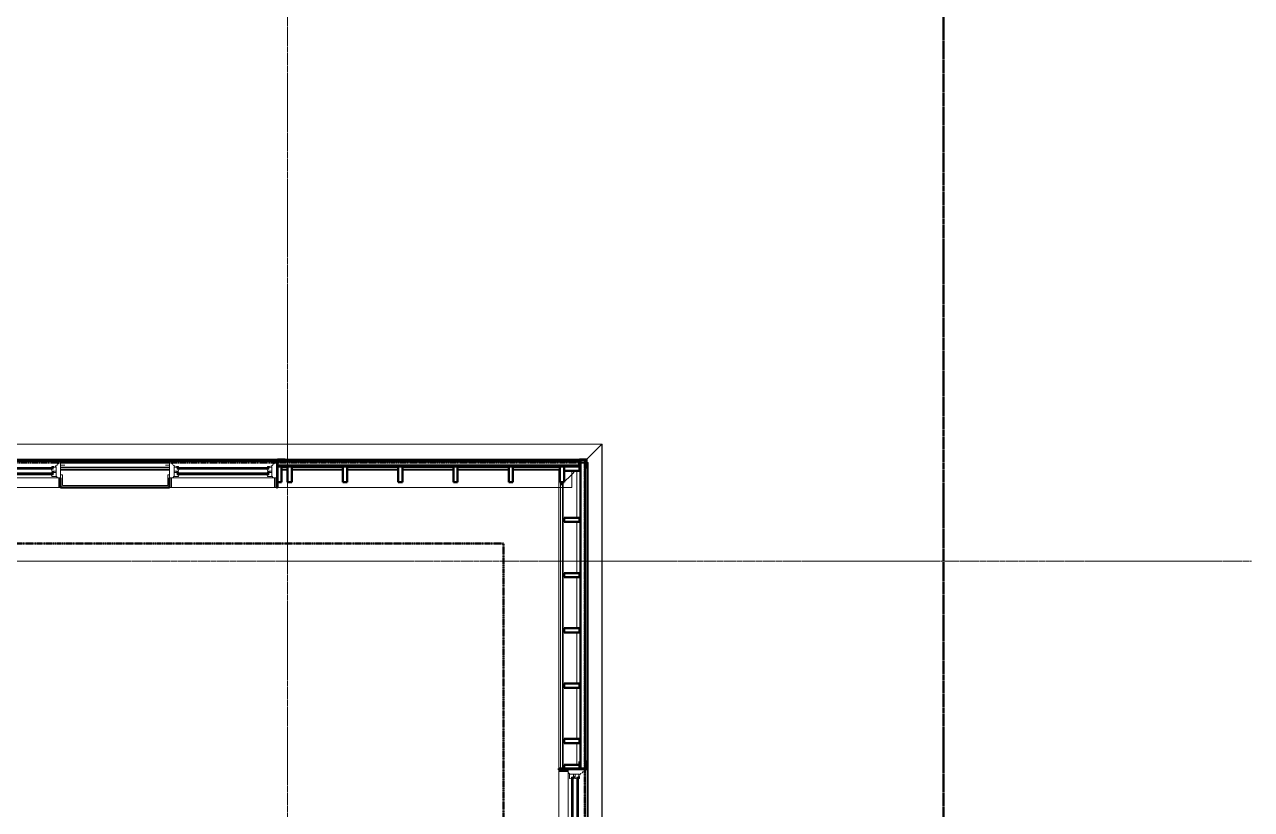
# Model space of a CAD drawing. Header units: inches. Extents: x -4218 to -1830, y 9767 to 12426.
# Drawn here: x -2267 to -1830.2, y 10727.8 to 11007.3 of the extents above; entities that cross this region are included whole.
import ezdxf

# ---------------------------------------------------------------- set-up
doc = ezdxf.new("R2010")
doc.units = ezdxf.units.IN
doc.header["$MEASUREMENT"] = 0
for name, pattern in [('Dash 1_16_', [0.125, 0.0625, -0.0625]), ('Double Dash 3_8_', [1, 0.375, -0.125, 0.125, -0.125, 0.125, -0.125]), ('Grid Line 1_2_', [0.875, 0.5, -0.125, 0.125, -0.125])]:
    doc.linetypes.add(name, pattern=pattern)
for name, color, linetype, lineweight in [('A-GLAZ-1', 151, 'Continuous', 9), ('A-GLAZ-2', 151, 'Continuous', 20), ('A-GLAZ-CWMG', 51, 'Continuous', 9), ('A-GLAZ-CWMG-1', 51, 'Continuous', 50), ('A-WALL', 113, 'Continuous', 13), ('A-WALL-7', 113, 'Continuous', 9), ('A-WALL-8', 113, 'Continuous', 50), ('C-PROP-LINE', 91, 'Double Dash 3_8_', 50), ('C-PROP-LINE-1', 91, 'Dash 1_16_', 50), ('S-GRID-1', 1, 'Grid Line 1_2_', 9)]:
    doc.layers.add(name, color=color, linetype=linetype, lineweight=lineweight)

# ---------------------------------------------------------------- blocks, each defined once
blk = doc.blocks.new('Basic Wall _ EXT - FIBER CEMENT - LARGE - ___-2162459-BACKGROUND - RCP - 3RD FLOOR')
at = {"layer": 'A-WALL-7'}
for p, q in [((-2176.93, 10852.26), (-3400.56, 10852.26)), ((-2176.93, 10852.26), (-3400.55, 10852.26)), ((-2176.93, 10852.26), (-3400.55, 10852.26)), ((-2176.93, 10852.28), (-3400.53, 10852.28)), ((-2176.93, 10852.3), (-3400.52, 10852.3)), ((-2176.93, 10852.3), (-3400.52, 10852.3)), ((-3400.21, 10852.6), (-2067.55, 10852.6)), ((-2215.34, 10849.67), (-2254.11, 10849.67)), ((-2215.34, 10849.67), (-2254.11, 10849.67)), ((-2254.11, 10849.64), (-2215.34, 10849.64)), ((-2215.34, 10849.64), (-2254.11, 10849.64)), ((-2176.94, 10849.67), (-2177.31, 10849.67)), ((-2176.94, 10849.67), (-2177.31, 10849.67)), ((-2177.31, 10849.64), (-2176.94, 10849.64)), ((-2176.94, 10849.64), (-2177.31, 10849.64)), ((-2174.24, 10852.3), (-2176.87, 10852.3)), ((-2174.24, 10852.3), (-2176.87, 10852.3)), ((-2174.24, 10852.28), (-2176.87, 10852.28)), ((-2174.25, 10852.26), (-2176.87, 10852.26)), ((-2174.25, 10852.26), (-2176.87, 10852.26)), ((-2174.25, 10852.26), (-2176.87, 10852.26)), ((-2173.34, 10849.67), (-2175.44, 10849.67)), ((-2173.34, 10849.67), (-2175.44, 10849.67)), ((-2175.44, 10849.64), (-2173.34, 10849.64)), ((-2173.34, 10849.64), (-2175.44, 10849.64)), ((-2069.42, 10852.3), (-2174.19, 10852.3)), ((-2069.42, 10852.3), (-2174.19, 10852.3)), ((-2069.42, 10852.28), (-2174.19, 10852.28)), ((-2069.42, 10852.26), (-2174.19, 10852.26)), ((-2069.42, 10852.26), (-2174.19, 10852.26)), ((-2069.42, 10852.26), (-2174.19, 10852.26)), ((-2153.66, 10849.67), (-2171.84, 10849.67)), ((-2153.66, 10849.67), (-2171.84, 10849.67)), ((-2171.84, 10849.64), (-2153.66, 10849.64)), ((-2153.66, 10849.64), (-2171.84, 10849.64)), ((-2133.97, 10849.67), (-2152.16, 10849.67)), ((-2133.97, 10849.67), (-2152.16, 10849.67)), ((-2152.16, 10849.64), (-2133.97, 10849.64)), ((-2133.97, 10849.64), (-2152.16, 10849.64)), ((-2114.29, 10849.67), (-2132.47, 10849.67)), ((-2114.29, 10849.67), (-2132.47, 10849.67)), ((-2132.47, 10849.64), (-2114.29, 10849.64)), ((-2114.29, 10849.64), (-2132.47, 10849.64)), ((-2094.61, 10849.67), (-2112.79, 10849.67)), ((-2094.61, 10849.67), (-2112.79, 10849.67)), ((-2112.79, 10849.64), (-2094.61, 10849.64)), ((-2094.61, 10849.64), (-2112.79, 10849.64)), ((-2076.8, 10849.67), (-2093.11, 10849.67)), ((-2076.8, 10849.67), (-2093.11, 10849.67)), ((-2093.11, 10849.64), (-2076.8, 10849.64)), ((-2076.8, 10849.64), (-2093.11, 10849.64)), ((-2076.42, 10849.67), (-2076.75, 10849.67)), ((-2076.42, 10849.67), (-2076.75, 10849.67)), ((-2076.75, 10849.64), (-2076.42, 10849.64)), ((-2076.42, 10849.64), (-2076.75, 10849.64)), ((-2069, 10852.3), (-2069.32, 10852.3)), ((-2069, 10852.3), (-2069.32, 10852.3)), ((-2069, 10852.28), (-2069.32, 10852.28)), ((-2069, 10852.26), (-2069.32, 10852.26)), ((-2069, 10852.26), (-2069.32, 10852.26)), ((-2069, 10852.26), (-2069.32, 10852.26)), ((-2067.55, 10852.6), (-2067.55, 10852.58)), ((-2067.55, 10852.57), (-2067.55, 10852.6)), ((-2067.55, 10852.57), (-2067.55, 10852.57)), ((-2067.55, 10852.55), (-2067.55, 10852.57)), ((-2067.55, 10852.57), (-2067.55, 10852.55)), ((-2067.55, 10852.54), (-2067.55, 10852.57)), ((-2067.55, 10852.55), (-2067.55, 10852.52)), ((-2067.55, 10852.41), (-2067.55, 10852.54)), ((-2067.55, 10852.52), (-2067.55, 10852.43))]:
    blk.add_line(p, q, dxfattribs=at)
blk = doc.blocks.new('Basic Wall _ EXT - FIBER CEMENT - SMALL - ___-2145933-BACKGROUND - RCP - 3RD FLOOR')
at = {"layer": 'A-WALL-7'}
for p, q in [((-2061.36, 10857.95), (-2533.32, 10857.95)), ((-2061.36, 10857.95), (-2533.32, 10857.95)), ((-2533.32, 10857.87), (-2061.44, 10857.87)), ((-2061.44, 10857.87), (-2533.32, 10857.87)), ((-2066.92, 10852.39), (-2061.44, 10857.87)), ((-2061.44, 10857.87), (-2066.92, 10852.39)), ((-2061.36, 10857.95), (-2061.44, 10857.87)), ((-2176.94, 10851.92), (-2530.44, 10851.92)), ((-2176.94, 10851.85), (-2530.44, 10851.85)), ((-2215.34, 10851.39), (-2254.11, 10851.39)), ((-2215.34, 10851.39), (-2254.11, 10851.39)), ((-2215.34, 10851.39), (-2254.11, 10851.39)), ((-2176.94, 10851.39), (-2177.31, 10851.39)), ((-2176.94, 10851.39), (-2177.31, 10851.39)), ((-2176.94, 10851.39), (-2177.31, 10851.39)), ((-2174.44, 10851.92), (-2176.87, 10851.92)), ((-2069.42, 10851.92), (-2174.19, 10851.92)), ((-2069.42, 10851.85), (-2069.49, 10851.85)), ((-2069.42, 10851.39), (-2069.49, 10851.39)), ((-2069.42, 10851.39), (-2069.49, 10851.39)), ((-2069.42, 10851.39), (-2069.49, 10851.39)), ((-2069.37, 10849.95), (-2069.31, 10850.01)), ((-2069.37, 10849.95), (-2069.32, 10849.99)), ((-2069.32, 10849.99), (-2069.37, 10849.95)), ((-2069.32, 10849.99), (-2069.36, 10849.95)), ((-2069, 10851.92), (-2069.32, 10851.92)), ((-2069, 10851.85), (-2069.32, 10851.85)), ((-2069, 10851.39), (-2069.32, 10851.39)), ((-2069, 10851.39), (-2069.32, 10851.39)), ((-2069, 10851.39), (-2069.32, 10851.39)), ((-2069.3, 10850.01), (-2069, 10850.31)), ((-2069, 10850.31), (-2069.3, 10850.01)), ((-2069.3, 10850.01), (-2069, 10850.31)), ((-2069, 10850.31), (-2069.3, 10850.01)), ((-2067.39, 10851.92), (-2066.99, 10852.33)), ((-2066.99, 10852.33), (-2067.39, 10851.92)), ((-2215.34, 10848.97), (-2254.11, 10848.97)), ((-2215.34, 10848.97), (-2254.11, 10848.97)), ((-2176.94, 10848.97), (-2177.31, 10848.97)), ((-2176.94, 10848.97), (-2177.31, 10848.97)), ((-2173.34, 10848.97), (-2175.44, 10848.97)), ((-2173.34, 10848.97), (-2175.44, 10848.97)), ((-2153.66, 10848.97), (-2171.84, 10848.97)), ((-2153.66, 10848.97), (-2171.84, 10848.97)), ((-2133.97, 10848.97), (-2152.16, 10848.97)), ((-2133.97, 10848.97), (-2152.16, 10848.97)), ((-2114.29, 10848.97), (-2132.47, 10848.97)), ((-2114.29, 10848.97), (-2132.47, 10848.97)), ((-2094.61, 10848.97), (-2112.79, 10848.97)), ((-2094.61, 10848.97), (-2112.79, 10848.97)), ((-2076.8, 10848.97), (-2093.11, 10848.97)), ((-2076.8, 10848.97), (-2093.11, 10848.97)), ((-2076.74, 10848.97), (-2076.8, 10848.97)), ((-2076.74, 10848.97), (-2076.8, 10848.97)), ((-2076.42, 10848.97), (-2076.73, 10848.97)), ((-2076.42, 10848.97), (-2076.73, 10848.97)), ((-2075.17, 10844.14), (-2072.17, 10847.14)), ((-2072.17, 10847.14), (-2075.17, 10844.14)), ((-2072.17, 10847.14), (-2070.92, 10848.39)), ((-2070.92, 10848.39), (-2072.17, 10847.14)), ((-2075.17, 10844.14), (-2076.17, 10844.14)), ((-2075.17, 10844.14), (-2076.17, 10844.14)), ((-2075.25, 10844.06), (-2076.17, 10844.06)), ((-2075.25, 10844.06), (-2076.17, 10844.06)), ((-2076.17, 10843.14), (-2075.45, 10843.86)), ((-2075.45, 10843.86), (-2076.17, 10843.14)), ((-2075.45, 10843.86), (-2076.17, 10843.14)), ((-2076.17, 10843.14), (-2075.45, 10843.86)), ((-2076.17, 10843.86), (-2075.45, 10843.86)), ((-2075.45, 10843.86), (-2076.17, 10843.86)), ((-2075.45, 10843.86), (-2075.25, 10844.06)), ((-2075.25, 10844.06), (-2075.45, 10843.86)), ((-2075.25, 10844.06), (-2075.45, 10843.86)), ((-2075.45, 10843.86), (-2075.25, 10844.06)), ((-2075.25, 10844.06), (-2075.17, 10844.14)), ((-2075.17, 10844.14), (-2075.25, 10844.06)), ((-2075.17, 10844.14), (-2075.25, 10844.06))]:
    blk.add_line(p, q, dxfattribs=at)
blk = doc.blocks.new('Basic Wall _ EXT - FIBER CEMENT - LARGE - 1hr - ___-2162460-BACKGROUND - RCP - 3RD FLOOR')
at = {"layer": 'A-WALL-7'}
for p, q in [((-2069.3, 10851.39), (-2069.27, 10851.39)), ((-2069, 10851.39), (-2069.3, 10851.39)), ((-2069.3, 10851.39), (-2069.3, 10849.71)), ((-2069.3, 10849.71), (-2069.3, 10851.39)), ((-2069.3, 10849.64), (-2069.3, 10744.94)), ((-2069.3, 10744.94), (-2069.3, 10849.64)), ((-2069.27, 10851.39), (-2069, 10851.39)), ((-2069.27, 10849.74), (-2069.27, 10851.39)), ((-2069.27, 10849.74), (-2069.27, 10851.39)), ((-2069.27, 10744.94), (-2069.27, 10849.64)), ((-2069.27, 10744.94), (-2069.27, 10849.64)), ((-2067.42, 10851.39), (-2066.99, 10851.39)), ((-2066.99, 10851.39), (-2067.42, 10851.39)), ((-2066.92, 10851.39), (-2066.68, 10851.39)), ((-2066.68, 10851.39), (-2066.92, 10851.39)), ((-2066.53, 10851.39), (-2066.68, 10851.39)), ((-2066.68, 10851.39), (-2066.66, 10851.39)), ((-2066.68, 9980.19), (-2066.68, 10851.39)), ((-2066.53, 10851.39), (-2066.67, 10851.39)), ((-2066.67, 9980.19), (-2066.67, 10851.39)), ((-2066.67, 9980.19), (-2066.67, 10851.39)), ((-2066.66, 10851.39), (-2066.53, 10851.39)), ((-2066.66, 9980.19), (-2066.66, 10851.39)), ((-2066.64, 10851.39), (-2066.53, 10851.39)), ((-2066.64, 9980.19), (-2066.64, 10851.39)), ((-2066.64, 9980.19), (-2066.64, 10851.39)), ((-2066.4, 10851.39), (-2066.53, 10851.39)), ((-2066.5, 10851.39), (-2066.42, 10851.39)), ((-2066.42, 10851.39), (-2066.39, 10851.39)), ((-2066.37, 10851.39), (-2066.4, 10851.39)), ((-2066.39, 10851.39), (-2066.37, 10851.39)), ((-2066.37, 10851.39), (-2066.39, 10851.39)), ((-2066.34, 10851.39), (-2066.37, 10851.39)), ((-2066.37, 10851.39), (-2066.37, 10851.39)), ((-2066.36, 10851.39), (-2066.34, 10851.39)), ((-2066.34, 10851.39), (-2066.34, 9980.19)), ((-2069.3, 10744.88), (-2069.3, 10742.25)), ((-2069.3, 10742.25), (-2069.3, 10744.88)), ((-2069.27, 10742.25), (-2069.27, 10744.88)), ((-2069.27, 10742.25), (-2069.27, 10744.88)), ((-2069.3, 10742.19), (-2069.3, 10742)), ((-2069.3, 10742), (-2069.3, 10742.19)), ((-2069.27, 10742), (-2069.27, 10742.19)), ((-2069.27, 10742), (-2069.27, 10742.19))]:
    blk.add_line(p, q, dxfattribs=at)
blk = doc.blocks.new('Basic Wall _ EXT - FIBER CEMENT - SMALL - 1hr - ___-2145934-BACKGROUND - RCP - 3RD FLOOR')
at = {"layer": 'A-WALL-7'}
for p, q in [((-2066.92, 10852.39), (-2061.44, 10857.87)), ((-2061.44, 10857.87), (-2066.92, 10852.39)), ((-2061.44, 10857.87), (-2061.36, 10857.95)), ((-2061.44, 10857.87), (-2061.44, 9973.7)), ((-2061.44, 9973.7), (-2061.44, 10857.87)), ((-2061.36, 9973.63), (-2061.36, 10857.95)), ((-2061.36, 9973.63), (-2061.36, 10857.95)), ((-2069.31, 10850.01), (-2069.37, 10849.95)), ((-2069.37, 10849.95), (-2069.32, 10849.99)), ((-2069.32, 10849.99), (-2069.37, 10849.95)), ((-2069.36, 10849.95), (-2069.32, 10849.99)), ((-2069.3, 10850.01), (-2069, 10850.31)), ((-2069, 10850.31), (-2069.3, 10850.01)), ((-2069.3, 10850.01), (-2069, 10850.31)), ((-2069, 10850.31), (-2069.3, 10850.01)), ((-2067.39, 10851.92), (-2066.99, 10852.33)), ((-2066.99, 10852.33), (-2067.39, 10851.92)), ((-2067.39, 10851.39), (-2067.39, 10851.92)), ((-2067.39, 10849.89), (-2067.39, 10851.39)), ((-2067.39, 10744.94), (-2067.39, 10849.64)), ((-2075.17, 10844.14), (-2072.17, 10847.14)), ((-2072.17, 10847.14), (-2075.17, 10844.14)), ((-2072.17, 10847.14), (-2070.92, 10848.39)), ((-2070.92, 10848.39), (-2072.17, 10847.14)), ((-2070.35, 10831.71), (-2070.35, 10848.39)), ((-2070.35, 10831.71), (-2070.35, 10848.39)), ((-2076.17, 10843.14), (-2075.45, 10843.86)), ((-2075.45, 10843.86), (-2076.17, 10843.14)), ((-2075.45, 10843.86), (-2076.17, 10843.14)), ((-2076.17, 10843.14), (-2075.45, 10843.86)), ((-2075.45, 10843.86), (-2075.25, 10844.06)), ((-2075.25, 10844.06), (-2075.45, 10843.86)), ((-2075.25, 10844.06), (-2075.45, 10843.86)), ((-2075.45, 10843.86), (-2075.25, 10844.06)), ((-2075.45, 10843.86), (-2075.45, 10842.51)), ((-2075.45, 10842.51), (-2075.45, 10843.86)), ((-2075.45, 10842.51), (-2075.45, 10742)), ((-2075.45, 10742), (-2075.45, 10842.51)), ((-2075.25, 10844.06), (-2075.17, 10844.14)), ((-2075.17, 10844.14), (-2075.25, 10844.06)), ((-2075.25, 10844.06), (-2075.17, 10844.14)), ((-2075.25, 10842.51), (-2075.25, 10844.06)), ((-2075.25, 10842.51), (-2075.25, 10844.06)), ((-2075.25, 10742), (-2075.25, 10842.51)), ((-2075.25, 10742), (-2075.25, 10842.51)), ((-2075.17, 10842.51), (-2075.17, 10844.14)), ((-2075.17, 10842.51), (-2075.17, 10844.14)), ((-2075.17, 10742), (-2075.17, 10842.51)), ((-2075.17, 10742), (-2075.17, 10842.51)), ((-2070.35, 10812.02), (-2070.35, 10830.21)), ((-2070.35, 10812.02), (-2070.35, 10830.21)), ((-2070.35, 10792.34), (-2070.35, 10810.52)), ((-2070.35, 10792.34), (-2070.35, 10810.52)), ((-2070.35, 10772.67), (-2070.35, 10790.84)), ((-2070.35, 10772.67), (-2070.35, 10790.84)), ((-2070.35, 10752.97), (-2070.35, 10771.16)), ((-2070.35, 10752.97), (-2070.35, 10771.16)), ((-2070.35, 10743.69), (-2070.35, 10751.47)), ((-2070.35, 10743.69), (-2070.35, 10751.47)), ((-2067.39, 10742.25), (-2067.39, 10744.69)), ((-2070.35, 10742), (-2070.35, 10742.19)), ((-2070.35, 10742), (-2070.35, 10742.19)), ((-2067.92, 10742.01), (-2067.92, 10742.19)), ((-2067.92, 10742.01), (-2067.92, 10742.19)), ((-2067.92, 10742.01), (-2067.92, 10742.19)), ((-2067.46, 10089.39), (-2067.46, 10742.19)), ((-2067.39, 10089.39), (-2067.39, 10742.19))]:
    blk.add_line(p, q, dxfattribs=at)
blk = doc.blocks.new('Rectangular Mullion - Stud - Vertical-2193585-BACKGROUND - RCP - 3RD FLOOR')
at = {"layer": 'A-GLAZ-CWMG-1'}
for p, q in [((0, 2.75), (-1.5, 2.75)), ((-1.5, 2.75), (-1.5, -2.75)), ((0, -2.75), (0, 2.75)), ((-1.5, -2.75), (0, -2.75))]:
    blk.add_line(p, q, dxfattribs=at)
blk = doc.blocks.new('Rectangular Mullion - Stud - Vertical-2193592-BACKGROUND - RCP - 3RD FLOOR')
at = {"layer": 'A-GLAZ-CWMG-1'}
for p, q in [((-1.5, -2.75), (-1.5, 2.75)), ((-1.5, 2.75), (0, 2.75)), ((0, 2.75), (0, -2.75)), ((0, -2.75), (-1.5, -2.75))]:
    blk.add_line(p, q, dxfattribs=at)
blk = doc.blocks.new('Rectangular Mullion - Stud - Vertical-2193584-BACKGROUND - RCP - 3RD FLOOR')
at = {"layer": 'A-GLAZ-CWMG-1'}
for p, q in [((1.5, 2.75), (0, 2.75)), ((0, 2.75), (0, -2.75)), ((1.5, -2.75), (1.5, 2.75)), ((0, -2.75), (1.5, -2.75))]:
    blk.add_line(p, q, dxfattribs=at)
blk = doc.blocks.new('Rectangular Mullion - Stud - Vertical-2193583-BACKGROUND - RCP - 3RD FLOOR')
at = {"layer": 'A-GLAZ-CWMG-1'}
for p, q in [((1.5, 2.75), (0, 2.75)), ((0, 2.75), (0, -2.75)), ((1.5, -2.75), (1.5, 2.75)), ((0, -2.75), (1.5, -2.75))]:
    blk.add_line(p, q, dxfattribs=at)
blk = doc.blocks.new('Rectangular Mullion - Profile_Polycarbonate_Upper and left-2704980-BACKGROUND - RCP - 3RD FLOOR')
at = {"layer": 'A-GLAZ-CWMG-1'}
for p, q in [((0, 1.29), (-2.75, 1.29)), ((-2.75, 1.29), (-2.75, 0.79)), ((-2.75, 0.79), (-2.5, 0.79)), ((-2.69, 0.85), (-2.69, 1.22)), ((-2.69, 1.22), (-0.06, 1.22)), ((-2.5, 0.85), (-2.69, 0.85)), ((-2.5, 0.79), (-2.5, 0.85)), ((-0.06, 1.22), (-0.06, -1.15)), ((0, -1.21), (0, 1.29)), ((-2.5, -0.79), (-2.75, -0.79)), ((-2.75, -0.79), (-2.75, -1.21)), ((-2.75, -1.21), (0, -1.21)), ((-2.69, -1.15), (-2.69, -0.85)), ((-2.69, -0.85), (-2.5, -0.85)), ((-0.06, -1.15), (-2.69, -1.15)), ((-2.5, -0.85), (-2.5, -0.79))]:
    blk.add_line(p, q, dxfattribs=at)
blk = doc.blocks.new('Rectangular Mullion - Profile_Polycarbonate_right-2704981-BACKGROUND - RCP - 3RD FLOOR')
at = {"layer": 'A-GLAZ-CWMG-1'}
for p, q in [((-2.75, 1.29), (0, 1.29)), ((-2.75, 0.79), (-2.75, 1.29)), ((-2.5, 0.79), (-2.75, 0.79)), ((-0.06, 1.22), (-2.69, 1.22)), ((-2.69, 1.22), (-2.69, 0.85)), ((-2.69, 0.85), (-2.5, 0.85)), ((-2.5, 0.85), (-2.5, 0.79)), ((-0.06, -1.15), (-0.06, 1.22)), ((0, 1.29), (0, -1.21)), ((-2.75, -1.21), (-2.75, -0.79)), ((-2.75, -0.79), (-2.5, -0.79)), ((0, -1.21), (-2.75, -1.21)), ((-2.5, -0.85), (-2.69, -0.85)), ((-2.69, -0.85), (-2.69, -1.15)), ((-2.69, -1.15), (-0.06, -1.15)), ((-2.5, -0.79), (-2.5, -0.85))]:
    blk.add_line(p, q, dxfattribs=at)
blk = doc.blocks.new('Rectangular Mullion - Stud - Vertical-2193578-BACKGROUND - RCP - 3RD FLOOR')
at = {"layer": 'A-GLAZ-CWMG-1'}
for p, q in [((0, 2.75), (-1.5, 2.75)), ((-1.5, 2.75), (-1.5, -2.75)), ((0, -2.75), (0, 2.75)), ((-1.5, -2.75), (0, -2.75))]:
    blk.add_line(p, q, dxfattribs=at)
blk = doc.blocks.new('Rectangular Mullion - Stud - Vertical-1994785-BACKGROUND - RCP - 3RD FLOOR')
at = {"layer": 'A-GLAZ-CWMG-1'}
for p, q in [((-1.5, -2.75), (-1.5, 2.75)), ((-1.5, 2.75), (0, 2.75)), ((0, 2.75), (0, -2.75)), ((0, -2.75), (-1.5, -2.75))]:
    blk.add_line(p, q, dxfattribs=at)
blk = doc.blocks.new('Rectangular Mullion - Stud - Vertical-2193575-BACKGROUND - RCP - 3RD FLOOR')
at = {"layer": 'A-GLAZ-CWMG-1'}
for p, q in [((1.5, 2.75), (0, 2.75)), ((0, 2.75), (0, -2.75)), ((1.5, -2.75), (1.5, 2.75)), ((0, -2.75), (1.5, -2.75))]:
    blk.add_line(p, q, dxfattribs=at)
blk = doc.blocks.new('Rectangular Mullion - Stud - Vertical-2193576-BACKGROUND - RCP - 3RD FLOOR')
at = {"layer": 'A-GLAZ-CWMG-1'}
for p, q in [((1.5, 2.75), (0, 2.75)), ((0, 2.75), (0, -2.75)), ((1.5, -2.75), (1.5, 2.75)), ((0, -2.75), (1.5, -2.75))]:
    blk.add_line(p, q, dxfattribs=at)
blk = doc.blocks.new('Rectangular Mullion - Profile_Polycarbonate_right-2704915-BACKGROUND - RCP - 3RD FLOOR')
at = {"layer": 'A-GLAZ-CWMG-1'}
for p, q in [((-2.75, 0.79), (-2.75, 1.21)), ((-2.75, 1.21), (0, 1.21)), ((-2.5, 0.79), (-2.75, 0.79)), ((-0.06, 1.15), (-2.69, 1.15)), ((-2.69, 1.15), (-2.69, 0.85)), ((-2.69, 0.85), (-2.5, 0.85)), ((-2.5, 0.85), (-2.5, 0.79)), ((-0.06, -1.22), (-0.06, 1.15)), ((0, 1.21), (0, -1.29)), ((-2.75, -1.29), (-2.75, -0.79)), ((-2.75, -0.79), (-2.5, -0.79)), ((0, -1.29), (-2.75, -1.29)), ((-2.5, -0.85), (-2.69, -0.85)), ((-2.69, -0.85), (-2.69, -1.22)), ((-2.69, -1.22), (-0.06, -1.22)), ((-2.5, -0.79), (-2.5, -0.85))]:
    blk.add_line(p, q, dxfattribs=at)
blk = doc.blocks.new('Window-Double_Hung-Andersen-400_Series-Tilt_Wash - DOUBLE HUNG - COTTAGE - 3RD FLOOR-2888224-BACKGROUND - RCP - 3RD FLOOR')
at = {"layer": 'A-GLAZ-1'}
for p, q in [((-16.29, 2.5), (-15.7, 2.5)), ((-16.29, 2.12), (-15.7, 2.12)), ((-16.29, 0.56), (-15.7, 0.56)), ((-16.29, 0.19), (-15.7, 0.19)), ((-15.82, 2.5), (-15.82, 2.12)), ((-15.82, 0.56), (-15.82, 0.19)), ((-15.7, 2.62), (15.7, 2.62)), ((-15.7, 2.5), (15.7, 2.5)), ((-15.7, 2.12), (15.7, 2.12)), ((-15.7, 2), (15.7, 2)), ((-15.7, 0.69), (15.7, 0.69)), ((-15.7, 0.56), (15.7, 0.56)), ((-15.7, 0.19), (15.7, 0.19)), ((-15.7, 0.06), (15.7, 0.06)), ((16.29, 2.5), (15.7, 2.5)), ((16.29, 2.12), (15.7, 2.12)), ((16.29, 0.56), (15.7, 0.56)), ((16.29, 0.19), (15.7, 0.19)), ((15.82, 2.5), (15.82, 2.12)), ((15.82, 0.56), (15.82, 0.19)), ((-19.01, -2.44), (-19.01, -3.94)), ((-19.01, -2.44), (-18.95, -2.44)), ((-19.01, -3.94), (-18.95, -3.94)), ((18.95, -1.06), (-18.95, -1.06)), ((-18.95, -1.06), (-18.95, -4.44)), ((-18.32, -1.06), (-18.32, -4.44)), ((18.32, -1.06), (18.32, -4.44)), ((18.95, -4.44), (18.95, -1.06)), ((18.95, -2.44), (19.01, -2.44)), ((18.95, -3.94), (19.01, -3.94)), ((19.01, -3.94), (19.01, -2.44)), ((-18.95, -4.44), (18.95, -4.44))]:
    blk.add_line(p, q, dxfattribs=at)
at = {"layer": 'A-GLAZ-2'}
for p, q in [((19.01, 4.81), (-19.01, 4.81)), ((-19.01, 4.81), (-19.01, -1.06)), ((-18.2, 4.81), (-18.2, 4)), ((18.2, 4.81), (18.2, 4)), ((19.01, -1.06), (19.01, 4.81)), ((-19.01, 3.44), (-20.51, 3.44)), ((-18.2, 4), (-17.92, 4)), ((-17.92, 4), (-17.61, 3.19)), ((-17.61, 3.19), (-17.14, 3.19)), ((-17.42, 2.75), (-16.57, 2.75)), ((-17.42, 2.75), (-17.42, -0.56)), ((-17.42, 1.37), (-15.86, 1.37)), ((-17.42, 0.81), (-16.57, 0.81)), ((-17.14, 3.19), (-17.14, 2.75)), ((-15.86, 2.97), (-16.57, 2.97)), ((-16.57, 2.62), (-16.57, 2.97)), ((-15.7, 2.62), (-16.57, 2.62)), ((-15.86, 1.03), (-16.57, 1.03)), ((-16.57, 0.69), (-16.57, 1.03)), ((-15.7, 0.69), (-16.57, 0.69)), ((-16.29, 2.62), (-16.29, 2)), ((-15.7, 2), (-16.29, 2)), ((-16.29, 0.69), (-16.29, 0.06)), ((-15.7, 0.06), (-16.29, 0.06)), ((-15.86, 2.97), (-15.7, 2.62)), ((-15.86, 1.37), (-15.7, 2)), ((-15.86, 1.03), (-15.7, 0.69)), ((-15.86, -0.56), (-15.7, 0.06)), ((15.86, 2.97), (15.7, 2.62)), ((15.7, 2.62), (16.57, 2.62)), ((15.7, 2), (16.29, 2)), ((15.86, 1.37), (15.7, 2)), ((15.86, 1.03), (15.7, 0.69)), ((15.7, 0.69), (16.57, 0.69)), ((15.7, 0.06), (16.29, 0.06)), ((15.86, -0.56), (15.7, 0.06)), ((15.86, 2.97), (16.57, 2.97)), ((17.42, 1.37), (15.86, 1.37)), ((15.86, 1.03), (16.57, 1.03)), ((16.29, 2.62), (16.29, 2)), ((16.29, 0.69), (16.29, 0.06)), ((16.57, 2.62), (16.57, 2.97)), ((17.42, 2.75), (16.57, 2.75)), ((16.57, 0.69), (16.57, 1.03)), ((17.42, 0.81), (16.57, 0.81)), ((17.14, 3.19), (17.14, 2.75)), ((17.61, 3.19), (17.14, 3.19)), ((17.42, 2.75), (17.42, -0.56)), ((17.92, 4), (17.61, 3.19)), ((18.2, 4), (17.92, 4)), ((19.01, 3.44), (20.51, 3.44)), ((-19.01, -1.06), (19.01, -1.06)), ((-17.67, -0.78), (-18, -1.06)), ((-17.67, -0.78), (-17.67, -0.56)), ((-17.67, -0.56), (-15.86, -0.56)), ((17.67, -0.56), (15.86, -0.56)), ((17.67, -0.78), (17.67, -0.56)), ((17.67, -0.78), (18, -1.06))]:
    blk.add_line(p, q, dxfattribs=at)
blk = doc.blocks.new('Window-Double_Hung-Andersen-400_Series-Tilt_Wash - DOUBLE HUNG - COTTAGE - 3RD FLOOR-2889195-BACKGROUND - RCP - 3RD FLOOR')
at = {"layer": 'A-GLAZ-1'}
for p, q in [((-18.95, 4.62), (18.95, 4.62)), ((-18.95, 1.25), (-18.95, 4.62)), ((-18.32, 1.25), (-18.32, 4.62)), ((18.32, 1.25), (18.32, 4.62)), ((18.95, 4.62), (18.95, 1.25)), ((-19.01, 4.12), (-19.01, 2.62)), ((-18.95, 4.12), (-19.01, 4.12)), ((-18.95, 2.62), (-19.01, 2.62)), ((18.95, 1.25), (-18.95, 1.25)), ((-16.29, 0), (-15.7, 0)), ((-15.82, -0.38), (-15.82, 0)), ((-15.7, 0.12), (15.7, 0.12)), ((16.29, 0), (15.7, 0)), ((15.82, -0.38), (15.82, 0)), ((19.01, 4.12), (18.95, 4.12)), ((19.01, 2.62), (18.95, 2.62)), ((19.01, 2.62), (19.01, 4.12)), ((-16.29, -0.38), (-15.7, -0.38)), ((-16.29, -1.94), (-15.7, -1.94)), ((-16.29, -2.31), (-15.7, -2.31)), ((-15.82, -2.31), (-15.82, -1.94)), ((-15.7, 0), (15.7, 0)), ((-15.7, -0.38), (15.7, -0.38)), ((-15.7, -0.5), (15.7, -0.5)), ((-15.7, -1.81), (15.7, -1.81)), ((-15.7, -1.94), (15.7, -1.94)), ((-15.7, -2.31), (15.7, -2.31)), ((-15.7, -2.44), (15.7, -2.44)), ((16.29, -0.38), (15.7, -0.38)), ((16.29, -1.94), (15.7, -1.94)), ((16.29, -2.31), (15.7, -2.31)), ((15.82, -2.31), (15.82, -1.94))]:
    blk.add_line(p, q, dxfattribs=at)
at = {"layer": 'A-GLAZ-2'}
for p, q in [((-19.01, 1.25), (19.01, 1.25)), ((-19.01, -4.62), (-19.01, 1.25)), ((-17.67, 0.97), (-18, 1.25)), ((-17.67, 0.97), (-17.67, 0.75)), ((-17.67, 0.75), (-15.86, 0.75)), ((-17.42, -2.56), (-17.42, 0.75)), ((-16.29, -0.5), (-16.29, 0.12)), ((-15.7, 0.12), (-16.29, 0.12)), ((-15.86, 0.75), (-15.7, 0.12)), ((15.86, 0.75), (15.7, 0.12)), ((15.7, 0.12), (16.29, 0.12)), ((17.67, 0.75), (15.86, 0.75)), ((16.29, -0.5), (16.29, 0.12)), ((17.42, -2.56), (17.42, 0.75)), ((17.67, 0.97), (18, 1.25)), ((17.67, 0.97), (17.67, 0.75)), ((19.01, 1.25), (19.01, -4.62)), ((-19.01, -3.25), (-20.51, -3.25)), ((-18.2, -3.81), (-17.92, -3.81)), ((-18.2, -4.62), (-18.2, -3.81)), ((-17.92, -3.81), (-17.61, -3)), ((-17.61, -3), (-17.14, -3)), ((-17.42, -0.62), (-16.57, -0.62)), ((-17.42, -1.19), (-15.86, -1.19)), ((-17.42, -2.56), (-16.57, -2.56)), ((-17.14, -3), (-17.14, -2.56)), ((-16.57, -0.5), (-16.57, -0.84)), ((-15.7, -0.5), (-16.57, -0.5)), ((-15.86, -0.84), (-16.57, -0.84)), ((-16.57, -2.44), (-16.57, -2.78)), ((-15.7, -2.44), (-16.57, -2.44)), ((-15.86, -2.78), (-16.57, -2.78)), ((-16.29, -2.44), (-16.29, -1.81)), ((-15.7, -1.81), (-16.29, -1.81)), ((-15.86, -0.84), (-15.7, -0.5)), ((-15.86, -1.19), (-15.7, -1.81)), ((-15.86, -2.78), (-15.7, -2.44)), ((15.86, -0.84), (15.7, -0.5)), ((15.7, -0.5), (16.57, -0.5)), ((15.86, -1.19), (15.7, -1.81)), ((15.7, -1.81), (16.29, -1.81)), ((15.86, -2.78), (15.7, -2.44)), ((15.7, -2.44), (16.57, -2.44)), ((15.86, -0.84), (16.57, -0.84)), ((17.42, -1.19), (15.86, -1.19)), ((15.86, -2.78), (16.57, -2.78)), ((16.29, -2.44), (16.29, -1.81)), ((16.57, -0.5), (16.57, -0.84)), ((17.42, -0.62), (16.57, -0.62)), ((16.57, -2.44), (16.57, -2.78)), ((17.42, -2.56), (16.57, -2.56)), ((17.14, -3), (17.14, -2.56)), ((17.61, -3), (17.14, -3)), ((17.92, -3.81), (17.61, -3)), ((18.2, -3.81), (17.92, -3.81)), ((18.2, -4.62), (18.2, -3.81)), ((19.01, -3.25), (20.51, -3.25)), ((19.01, -4.62), (-19.01, -4.62))]:
    blk.add_line(p, q, dxfattribs=at)
blk = doc.blocks.new('Window-Double_Hung-Andersen-400_Series-Tilt_Wash - DOUBLE HUNG - COTTAGE - 3RD FLOOR-V103-BACKGROUND - RCP - 3RD FLOOR')
at = {"layer": 'A-GLAZ-1'}
for p, q in [((-18.95, 4.44), (18.95, 4.44)), ((-18.95, 1.06), (-18.95, 4.44)), ((-18.32, 1.06), (-18.32, 4.44)), ((18.32, 1.06), (18.32, 4.44)), ((18.95, 4.44), (18.95, 1.06)), ((-19.01, 3.94), (-19.01, 2.44)), ((-18.95, 3.94), (-19.01, 3.94)), ((-18.95, 2.44), (-19.01, 2.44)), ((18.95, 1.06), (-18.95, 1.06)), ((19.01, 3.94), (18.95, 3.94)), ((19.01, 2.44), (18.95, 2.44)), ((19.01, 2.44), (19.01, 3.94)), ((-16.29, -0.19), (-15.7, -0.19)), ((-16.29, -0.56), (-15.7, -0.56)), ((-16.29, -2.13), (-15.7, -2.13)), ((-16.29, -2.5), (-15.7, -2.5)), ((-15.82, -0.56), (-15.82, -0.19)), ((-15.82, -2.5), (-15.82, -2.13)), ((-15.7, -0.06), (15.7, -0.06)), ((-15.7, -0.19), (15.7, -0.19)), ((-15.7, -0.56), (15.7, -0.56)), ((-15.7, -0.69), (15.7, -0.69)), ((-15.7, -2), (15.7, -2)), ((-15.7, -2.13), (15.7, -2.13)), ((-15.7, -2.5), (15.7, -2.5)), ((-15.7, -2.63), (15.7, -2.63)), ((16.29, -0.19), (15.7, -0.19)), ((16.29, -0.56), (15.7, -0.56)), ((16.29, -2.13), (15.7, -2.13)), ((16.29, -2.5), (15.7, -2.5)), ((15.82, -0.56), (15.82, -0.19)), ((15.82, -2.5), (15.82, -2.13))]:
    blk.add_line(p, q, dxfattribs=at)
at = {"layer": 'A-GLAZ-2'}
for p, q in [((-19.01, 1.06), (19.01, 1.06)), ((-19.01, -4.81), (-19.01, 1.06)), ((-17.67, 0.78), (-18, 1.06)), ((-17.67, 0.78), (-17.67, 0.56)), ((-17.67, 0.56), (-15.86, 0.56)), ((-17.42, -2.75), (-17.42, 0.56)), ((-15.86, 0.56), (-15.7, -0.06)), ((15.86, 0.56), (15.7, -0.06)), ((17.67, 0.56), (15.86, 0.56)), ((17.42, -2.75), (17.42, 0.56)), ((17.67, 0.78), (18, 1.06)), ((17.67, 0.78), (17.67, 0.56)), ((19.01, 1.06), (19.01, -4.81)), ((-19.01, -3.44), (-20.51, -3.44)), ((-18.2, -4), (-17.92, -4)), ((-18.2, -4.81), (-18.2, -4)), ((-17.92, -4), (-17.61, -3.19)), ((-17.61, -3.19), (-17.14, -3.19)), ((-17.42, -0.81), (-16.57, -0.81)), ((-17.42, -1.37), (-15.86, -1.37)), ((-17.42, -2.75), (-16.57, -2.75)), ((-17.14, -3.19), (-17.14, -2.75)), ((-16.57, -0.69), (-16.57, -1.03)), ((-15.7, -0.69), (-16.57, -0.69)), ((-15.86, -1.03), (-16.57, -1.03)), ((-16.57, -2.63), (-16.57, -2.97)), ((-15.7, -2.63), (-16.57, -2.63)), ((-15.86, -2.97), (-16.57, -2.97)), ((-16.29, -0.69), (-16.29, -0.06)), ((-15.7, -0.06), (-16.29, -0.06)), ((-16.29, -2.63), (-16.29, -2)), ((-15.7, -2), (-16.29, -2)), ((-15.86, -1.03), (-15.7, -0.69)), ((-15.86, -1.37), (-15.7, -2)), ((-15.86, -2.97), (-15.7, -2.63)), ((15.7, -0.06), (16.29, -0.06)), ((15.86, -1.03), (15.7, -0.69)), ((15.7, -0.69), (16.57, -0.69)), ((15.86, -1.37), (15.7, -2)), ((15.7, -2), (16.29, -2)), ((15.86, -2.97), (15.7, -2.63)), ((15.7, -2.63), (16.57, -2.63)), ((15.86, -1.03), (16.57, -1.03)), ((17.42, -1.37), (15.86, -1.37)), ((15.86, -2.97), (16.57, -2.97)), ((16.29, -0.69), (16.29, -0.06)), ((16.29, -2.63), (16.29, -2)), ((16.57, -0.69), (16.57, -1.03)), ((17.42, -0.81), (16.57, -0.81)), ((16.57, -2.63), (16.57, -2.97)), ((17.42, -2.75), (16.57, -2.75)), ((17.14, -3.19), (17.14, -2.75)), ((17.61, -3.19), (17.14, -3.19)), ((17.92, -4), (17.61, -3.19)), ((18.2, -4), (17.92, -4)), ((18.2, -4.81), (18.2, -4)), ((19.01, -3.44), (20.51, -3.44)), ((19.01, -4.81), (-19.01, -4.81))]:
    blk.add_line(p, q, dxfattribs=at)
blk = doc.blocks.new('Family - ___-2657144-BACKGROUND - RCP - 3RD FLOOR')
at = {"layer": 'C-PROP-LINE'}
blk.add_line((-1939.77, 12268.69), (-1939.77, 9828.62), dxfattribs=at)
blk = doc.blocks.new('Family - ___-2835860-BACKGROUND - RCP - 3RD FLOOR')
at = {"layer": 'C-PROP-LINE-1'}
for p, q in [((-2067.55, 10851.39), (-3401.42, 10851.39)), ((-2067.55, 9980.19), (-2067.55, 10851.39))]:
    blk.add_line(p, q, dxfattribs=at)
blk = doc.blocks.new('Family - ___-2835903-BACKGROUND - RCP - 3RD FLOOR')
at = {"layer": 'C-PROP-LINE-1'}
for p, q in [((-2096.45, 10822.49), (-3400.92, 10822.49)), ((-2096.45, 10009.09), (-2096.45, 10822.49))]:
    blk.add_line(p, q, dxfattribs=at)
blk = doc.blocks.new('Family - ___-2835932-BACKGROUND - RCP - 3RD FLOOR')
at = {"layer": 'C-PROP-LINE-1'}
for p, q in [((-2067.55, 10851.39), (-3401.42, 10851.39)), ((-2067.55, 9980.19), (-2067.55, 10851.39))]:
    blk.add_line(p, q, dxfattribs=at)

msp = doc.modelspace()

# ---------------------------------------------------------------- linework, layer by layer
at = {"layer": 'A-WALL'}
for p, q in [((-2254.11, 10851.14), (-2215.34, 10851.14)), ((-2254.11, 10849.64), (-2215.34, 10849.64)), ((-2177.31, 10851.14), (-2176.94, 10851.14)), ((-2254.11, 10848.64), (-2215.34, 10848.64)), ((-2254.11, 10846.95), (-2253.49, 10846.95)), ((-2253.49, 10843.14), (-2253.49, 10846.95)), ((-2215.96, 10846.95), (-2215.34, 10846.95)), ((-2215.96, 10846.95), (-2215.96, 10843.14)), ((-2215.96, 10843.14), (-2253.49, 10843.14)), ((-2067.8, 10742.38), (-2067.8, 10742))]:
    msp.add_line(p, q, dxfattribs=at)
at = {"layer": 'A-WALL-7'}
for p, q in [((-2076.8, 10850.31), (-2076.8, 10849.64)), ((-2076.75, 10849.67), (-2076.42, 10849.67)), ((-2076.42, 10849.64), (-2076.75, 10849.64)), ((-2072.17, 10850.31), (-2072.17, 10849.89)), ((-2069.49, 10851.39), (-2069.42, 10851.39)), ((-2069, 10851.39), (-2069.32, 10851.39)), ((-2177.31, 10848.64), (-2176.94, 10848.64)), ((-2175.44, 10848.64), (-2173.34, 10848.64)), ((-2171.84, 10848.64), (-2153.66, 10848.64)), ((-2152.16, 10848.64), (-2133.97, 10848.64)), ((-2132.47, 10848.64), (-2114.29, 10848.64)), ((-2112.79, 10848.64), (-2094.61, 10848.64)), ((-2093.11, 10848.64), (-2076.73, 10848.64)), ((-2076.8, 10741.94), (-2076.8, 10848.64)), ((-2076.42, 10848.64), (-2076.72, 10848.64)), ((-2072.17, 10848.39), (-2072.17, 10842.51)), ((-2215.27, 10842.51), (-2254.17, 10842.51)), ((-2072.17, 10842.51), (-2177.37, 10842.51)), ((-2076.17, 10844.39), (-2076.17, 10742))]:
    msp.add_line(p, q, dxfattribs=at)
at = {"layer": 'A-WALL-8'}
for p, q in [((-2254.11, 10851.39), (-2215.34, 10851.39)), ((-2177.31, 10851.39), (-2176.94, 10851.39)), ((-2176.94, 10851.39), (-2176.94, 10842.51)), ((-2176.87, 10850.31), (-2176.87, 10851.89)), ((-2176.87, 10851.89), (-2069.49, 10851.89)), ((-2069.49, 10850.31), (-2176.87, 10850.31)), ((-2069.49, 10851.89), (-2069.49, 10850.31)), ((-2069, 10742.25), (-2069, 10852.33)), ((-2069, 10852.33), (-2067.42, 10852.33)), ((-2067.42, 10852.33), (-2067.42, 10742.25)), ((-2254.11, 10842.51), (-2254.11, 10845.89)), ((-2215.34, 10845.89), (-2215.34, 10842.51)), ((-2177.31, 10842.51), (-2177.31, 10845.89)), ((-2215.34, 10842.51), (-2254.11, 10842.51)), ((-2176.94, 10842.51), (-2177.31, 10842.51)), ((-2076.8, 10742), (-2076.8, 10742.38)), ((-2076.8, 10742.38), (-2067.55, 10742.38)), ((-2073.42, 10742), (-2076.8, 10742)), ((-2067.42, 10742.25), (-2069, 10742.25)), ((-2067.55, 10742.38), (-2067.55, 10742))]:
    msp.add_line(p, q, dxfattribs=at)
at = {"layer": 'S-GRID-1'}
for p, q in [((-2173.32, 9836.18), (-2173.32, 12376.81)), ((-1830.2, 10816.19), (-4168.71, 10816.19))]:
    msp.add_line(p, q, dxfattribs=at)

# ---------------------------------------------------------------- block references
at = {"layer": 'A-GLAZ-1'}
for name, p, rotation in [('Window-Double_Hung-Andersen-400_Series-Tilt_Wash - DOUBLE HUNG - COTTAGE - 3RD FLOOR-V103-BACKGROUND - RCP - 3RD FLOOR', (-2273.12, 10846.95), 180), ('Window-Double_Hung-Andersen-400_Series-Tilt_Wash - DOUBLE HUNG - COTTAGE - 3RD FLOOR-2889195-BACKGROUND - RCP - 3RD FLOOR', (-2072.17, 10722.99), 89.99999999999991)]:
    msp.add_blockref(name, p, dxfattribs=dict(at, rotation=rotation))
msp.add_blockref('Window-Double_Hung-Andersen-400_Series-Tilt_Wash - DOUBLE HUNG - COTTAGE - 3RD FLOOR-2888224-BACKGROUND - RCP - 3RD FLOOR', (-2196.32, 10846.95), dxfattribs=at)
at = {"layer": 'A-GLAZ-CWMG'}
for name, p, rotation in [('Rectangular Mullion - Profile_Polycarbonate_right-2704915-BACKGROUND - RCP - 3RD FLOOR', (-2176.94, 10851.1), 180), ('Rectangular Mullion - Stud - Vertical-1994785-BACKGROUND - RCP - 3RD FLOOR', (-2176.94, 10847.14), 180), ('Rectangular Mullion - Profile_Polycarbonate_right-2704981-BACKGROUND - RCP - 3RD FLOOR', (-2068.21, 10742.19), 270.0000000000089), ('Rectangular Mullion - Stud - Vertical-2193592-BACKGROUND - RCP - 3RD FLOOR', (-2072.17, 10742.19), 270.0000000000072)]:
    msp.add_blockref(name, p, dxfattribs=dict(at, rotation=rotation))
at = {"layer": 'A-GLAZ-CWMG', "extrusion": (0, 0, -1)}
for name, p, rotation in [('Rectangular Mullion - Stud - Vertical-2193575-BACKGROUND - RCP - 3RD FLOOR', (2173.34, 10847.14), 180), ('Rectangular Mullion - Stud - Vertical-2193575-BACKGROUND - RCP - 3RD FLOOR', (2153.66, 10847.14), 180), ('Rectangular Mullion - Stud - Vertical-2193575-BACKGROUND - RCP - 3RD FLOOR', (2133.97, 10847.14), 180), ('Rectangular Mullion - Stud - Vertical-2193576-BACKGROUND - RCP - 3RD FLOOR', (2114.29, 10847.14), 180), ('Rectangular Mullion - Stud - Vertical-2193576-BACKGROUND - RCP - 3RD FLOOR', (2094.61, 10847.14), 180), ('Rectangular Mullion - Stud - Vertical-2193578-BACKGROUND - RCP - 3RD FLOOR', (2074.92, 10847.14), 180), ('Rectangular Mullion - Stud - Vertical-2193585-BACKGROUND - RCP - 3RD FLOOR', (2072.17, 10849.89), 89.99999999999284), ('Rectangular Mullion - Profile_Polycarbonate_Upper and left-2704980-BACKGROUND - RCP - 3RD FLOOR', (2068.21, 10852.39), 89.99999999999118), ('Rectangular Mullion - Stud - Vertical-2193583-BACKGROUND - RCP - 3RD FLOOR', (2072.17, 10830.21), 89.99999999999284), ('Rectangular Mullion - Stud - Vertical-2193583-BACKGROUND - RCP - 3RD FLOOR', (2072.17, 10810.52), 89.99999999999284), ('Rectangular Mullion - Stud - Vertical-2193584-BACKGROUND - RCP - 3RD FLOOR', (2072.17, 10790.84), 89.99999999999284), ('Rectangular Mullion - Stud - Vertical-2193584-BACKGROUND - RCP - 3RD FLOOR', (2072.17, 10771.16), 89.99999999999284), ('Rectangular Mullion - Stud - Vertical-2193584-BACKGROUND - RCP - 3RD FLOOR', (2072.17, 10751.47), 89.99999999999284)]:
    msp.add_blockref(name, p, dxfattribs=dict(at, rotation=rotation))
at = {"layer": 'A-WALL-7'}
for name in ['Basic Wall _ EXT - FIBER CEMENT - SMALL - ___-2145933-BACKGROUND - RCP - 3RD FLOOR', 'Basic Wall _ EXT - FIBER CEMENT - SMALL - 1hr - ___-2145934-BACKGROUND - RCP - 3RD FLOOR', 'Basic Wall _ EXT - FIBER CEMENT - LARGE - ___-2162459-BACKGROUND - RCP - 3RD FLOOR', 'Basic Wall _ EXT - FIBER CEMENT - LARGE - 1hr - ___-2162460-BACKGROUND - RCP - 3RD FLOOR']:
    msp.add_blockref(name, (0, 0), dxfattribs=at)
at = {"layer": 'C-PROP-LINE'}
msp.add_blockref('Family - ___-2657144-BACKGROUND - RCP - 3RD FLOOR', (0, 0), dxfattribs=at)
at = {"layer": 'C-PROP-LINE-1'}
for name in ['Family - ___-2835860-BACKGROUND - RCP - 3RD FLOOR', 'Family - ___-2835932-BACKGROUND - RCP - 3RD FLOOR', 'Family - ___-2835903-BACKGROUND - RCP - 3RD FLOOR']:
    msp.add_blockref(name, (0, 0), dxfattribs=at)

doc.saveas('drawing.dxf')
